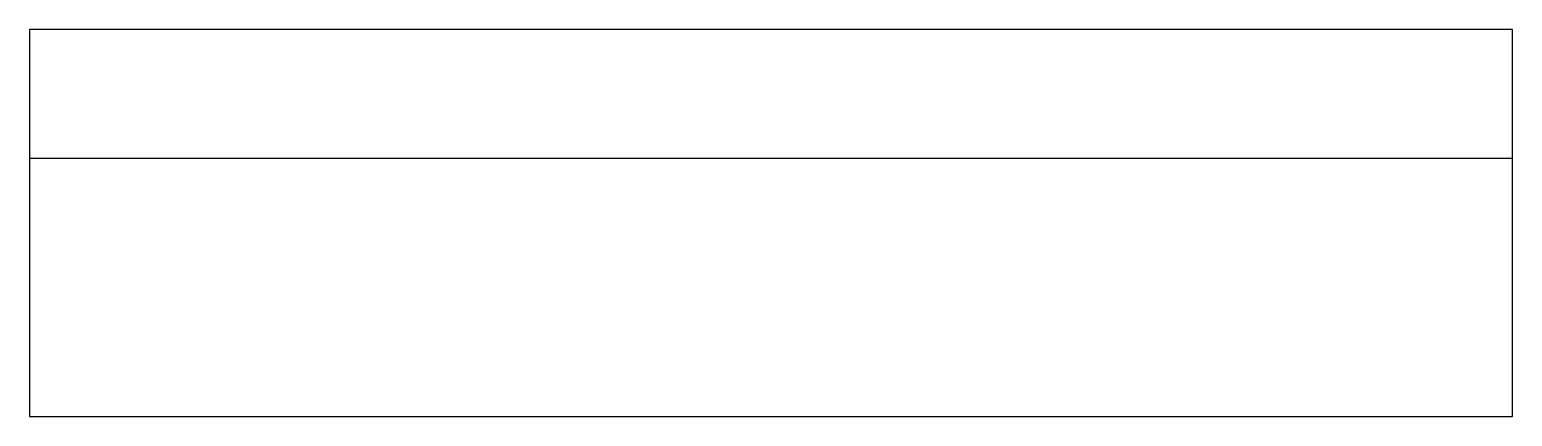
# Model space of a CAD drawing. Extents: x 0 to 230, y 0 to 60.
import ezdxf

# ---------------------------------------------------------------- set-up
doc = ezdxf.new("R2010")
doc.units = 0
doc.layers.get('0').update_dxf_attribs({"linetype": 'CONTINUOUS'})

msp = doc.modelspace()

# ---------------------------------------------------------------- linework, layer by layer
at = {"color": 1}
for p, q in [((0, 60), (0, 0)), ((230, 60), (0, 60)), ((230, 0), (230, 60)), ((230, 40), (0, 40)), ((0, 0), (230, 0))]:
    msp.add_line(p, q, dxfattribs=at)

doc.saveas('drawing.dxf')
